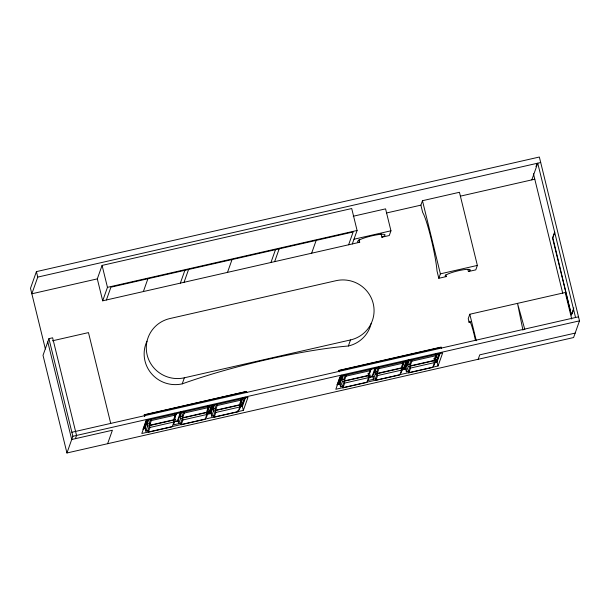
<?xml version="1.0" encoding="UTF-8"?>
<svg xmlns="http://www.w3.org/2000/svg" width="610" height="610" viewBox="0 0 610 610"><rect width="100%" height="100%" fill="white"/><g stroke="black" fill="none" stroke-linecap="round" stroke-linejoin="round"><path stroke-width="0.91" d="M75.411 438.666L76.555 435.441L52.628 337.803L48.93 338.649L43.02 355.34L66.947 452.978L573.591 337.543L579.5 320.852L539.354 157.022L36.409 271.618L30.5 288.309L45.369 348.981M36.409 271.618L37.751 277.1L31.842 293.791L97.31 278.877L102.083 265.411L351.711 208.529L357.086 230.473L352.313 243.939M353.228 216.237L385.573 208.864L390.949 230.801L389.287 235.521L381.89 237.206A14.152 2.226 -13.8 0 0 381.174 234.309A14.152 2.226 -13.8 0 0 362.782 238.495A14.152 2.226 -13.8 0 0 359.709 242.254L102.694 300.821L107.459 287.348L102.083 265.411M106.392 299.975L110.921 287.18L353.144 231.991L348.615 244.785M66.947 452.978L72.857 436.287L48.93 338.649M143.373 291.549L147.902 278.755M107.627 443.706L112.392 430.241L71.713 439.505L47.786 341.875M180.354 283.124L184.883 270.329M184.052 282.277L188.581 269.483M144.532 416.249L144.318 414.754L246.531 391.467L246.829 392.703M143.685 427.305L146.385 419.68M146.926 420.29L144.44 428.487L147.391 420.153M147.894 420.252L145.104 428.144L145.843 431.163L148.604 430.53M145.843 431.163L147.658 426.032L147.201 424.171L148.794 419.68M150.594 419.482L149.206 423.401L149.656 425.262L173.553 419.817L175.215 415.113L174.765 413.252M149.656 425.262L151.326 420.557L151.021 419.314M148.299 432.246L149.991 427.457L149.534 425.597L147.841 430.393L148.299 432.246L172.188 426.802L173.888 422.013L173.431 420.153M146.964 341.211A30.881 30.332 19.5 0 0 151.166 373.282A30.881 30.332 19.5 0 0 182.222 383.858L184.365 377.796L350.506 339.938A30.881 30.332 19.5 0 0 373.206 303.498A30.881 30.332 19.5 0 0 335.988 280.699L169.854 318.557A30.881 30.332 19.5 0 0 147.155 354.997A30.881 30.332 19.5 0 0 184.365 377.796M174.742 417.751L176.214 413.58M176.442 413.382L174.856 417.873L175.306 419.726L173.492 424.857L181.544 423.027M227.499 272.38L232.036 259.585M174.086 421.731L177.373 420.984L180.621 411.811M181.139 411.872L178.036 420.641L178.776 423.653L180.59 418.521L180.141 416.668L181.727 412.177M182.596 417.751L184.258 413.054L183.801 411.193L182.138 415.898L182.596 417.751L206.485 412.307L208.483 406.451M181.231 424.743L182.924 419.954L182.474 418.094L180.774 422.882L181.231 424.743L205.128 419.299L206.82 414.51L206.363 412.65M207.674 410.248L209.154 406.077M209.382 405.879L207.789 410.37L208.246 412.223L206.432 417.354M207.69 411.163L209.489 406.085M211.952 405.52L209.253 413.145L211.098 412.718L209.253 413.145L209.032 412.215L211.426 405.437M212.798 405.276L210.313 413.481L213.264 405.139M214.079 404.369L210.969 413.13L211.708 416.15L214.476 415.524M211.708 416.15L213.53 411.018L213.073 409.165L214.667 404.674M216.458 404.476L215.071 408.395L215.528 410.248L239.425 404.804L241.087 400.099L240.782 398.864M215.528 410.248L217.198 405.543L216.893 404.308M214.163 417.24L215.864 412.451L215.406 410.591L213.713 415.379L214.163 417.24L238.06 411.796L239.76 407.007L239.303 405.147M270.954 262.475L275.484 249.681M274.652 261.637L279.182 248.842M240.614 402.745L242.383 397.743M242.315 398.376L240.721 402.859L241.179 404.72L239.364 409.851M240.622 403.66L242.727 397.728L240.614 403.599M242.361 404.293L242.658 405.528L242.193 405.635L241.964 404.712L244.366 397.933M246.531 391.467L144.227 415.006M242.117 405.848L241.903 406.451L241.888 404.926L242.117 405.848L242.582 405.741L242.132 403.889M242.193 405.635L245.189 397.171M243.359 410.37L247.973 397.339L146.423 420.481L141.81 433.504L243.359 410.37L242.376 406.344L245.449 397.659M311.634 253.211L316.163 240.416M339.213 371.864L339 370.369L441.205 347.082L441.51 348.325M182.222 383.858A135.481 21.342 -13.8 0 1 348.363 346L350.506 339.938M339.938 376.911L337.841 382.844L338.062 383.766L339.915 383.347M338.062 383.766L340.761 376.149M341.897 375.074L339.122 384.109L342.073 375.768M342.576 375.867L339.778 383.759L340.517 386.778L343.285 386.145M340.517 386.778L342.34 381.646L341.882 379.786L343.476 375.302M345.268 375.097L343.88 379.016L344.337 380.876L368.234 375.432L369.896 370.727L369.591 369.492M344.337 380.876L346.007 376.172L345.702 374.937M342.972 387.868L344.673 383.08L344.215 381.219L342.523 386.008L342.972 387.868L366.869 382.424L368.57 377.636L368.112 375.775M420.885 205.151L422.463 200.705L459.444 192.28L477.363 265.419L475.792 269.864L468.396 271.549A12.962 2.043 -13.8 0 0 458.491 270.71A12.962 2.043 -13.8 0 0 446.207 276.604L438.811 278.29L437.019 270.977A33.931 3.446 77.2 0 0 431.041 238.35A33.931 3.446 77.2 0 0 422.677 212.463L420.885 205.151L386.679 212.943M369.424 373.373L371.193 368.364M376.217 378.642L368.173 380.48L369.988 375.348L369.538 373.488L371.124 368.997M368.768 377.354L372.054 376.606L375.005 368.265M375.508 368.364L372.718 376.256L373.457 379.275L375.272 374.143L374.814 372.283L376.408 367.792M378.208 367.594L376.82 371.513L377.27 373.373L401.166 367.929L403.073 362.668M377.27 373.373L378.94 368.669L378.482 366.808M375.912 380.365L377.605 375.569L377.155 373.716L375.455 378.505L375.912 380.365L399.802 374.921L401.502 370.125L401.045 368.272M402.356 365.863L403.835 361.7M404.056 361.494L402.47 365.985L402.928 367.845L401.105 372.977M402.371 366.778L404.171 361.7M406.634 361.135L403.934 368.76L405.78 368.333L403.934 368.76L403.706 367.83L406.108 361.059M407.472 360.899L404.987 369.096L408.235 359.923M408.753 359.984L405.65 368.753L406.39 371.772L409.157 371.139M406.39 371.772L408.212 366.64L407.754 364.78L409.341 360.289M438.811 278.29L440.382 273.844L422.463 200.705M410.21 365.87L411.872 361.166L411.422 359.305L409.752 364.01L410.21 365.87L434.099 360.426L435.769 355.721L435.311 353.861M408.845 372.855L410.545 368.066L410.088 366.213L408.387 371.002L408.845 372.855L432.742 367.411L434.434 362.622L433.984 360.769M435.121 357.666L436.005 355.165M435.288 358.36L436.768 354.189M434.046 365.466L435.86 360.335L435.403 358.482L436.996 353.991M437.034 359.908L437.339 361.15L436.874 361.257L436.646 360.327L439.04 353.548M436.798 361.471L436.585 362.065L436.569 360.54L436.798 361.471L437.263 361.364L436.958 360.121M436.874 361.257L439.574 353.632M438.041 365.985L442.639 352.984L340.426 376.279L335.82 389.271L438.041 365.985L437.05 361.959L440.123 353.297M571.715 319.015L565.218 292.503L469.807 314.241L468.228 318.687L469.128 322.347A15.944 1.617 77.2 0 1 471.423 325.008A15.944 1.617 77.2 0 1 475.411 340.334M535.938 166.682L536.869 164.052M531.828 179.874L537.745 163.183L575.558 317.497M478.179 359.282L479.75 354.837L575.161 333.098M554.742 232.662L552.881 237.915L571.364 314.92L552.515 237.999L554.681 231.869M571.364 314.92L573.842 307.913M572.043 313.959L573.591 309.583M37.751 277.1L540.704 162.504M460.641 196.092L534.787 179.203M107.459 287.348L357.086 230.473M353.983 239.227L390.949 230.801M52.414 340.815L88.473 332.602L110.73 423.462M440.382 273.844L477.363 265.419M469.128 322.347L470.943 321.935M338.908 370.628L440.191 347.555M71.873 432.261L578.516 316.826M72.857 436.287L579.5 320.852M151.326 420.557L175.215 415.113M184.258 413.054L208.155 407.61L207.697 405.749M217.198 405.543L241.087 400.099M346.007 376.172L369.896 370.727M378.94 368.669L402.836 363.224L402.531 361.989M411.872 361.166L435.769 355.721M341.882 379.786L344.65 379.161M367.693 373.907L369.538 373.488M374.814 372.283L377.582 371.658M407.754 364.78L410.515 364.147M433.558 358.901L435.403 358.482M147.201 424.171L149.969 423.538M180.141 416.668L182.901 416.035M213.073 409.165L215.841 408.532M342.34 381.646L369.988 375.348M375.272 374.143L402.928 367.845M408.212 366.64L435.86 360.335M147.658 426.032L175.306 419.726M180.59 418.521L208.246 412.223M213.53 411.018L241.179 404.72M207.385 412.589L209.032 412.215M240.317 405.086L241.964 404.712M402.066 368.204L403.706 367.83M434.999 360.701L436.646 360.327M207.514 412.757L209.367 412.329M402.188 368.371L404.049 367.952M401.982 368.974L405.696 368.127M207.301 413.351L210.084 412.718M143.388 428.151L145.233 427.732M142.671 429.059L145.439 428.433M174.056 421.906L178.722 420.847M207.293 414.335L211.243 413.435M239.6 406.977L242.376 406.344M336.697 384.826L340.41 383.98M368.287 377.628L373.404 376.462M401.281 370.11L406.39 368.951M434.267 362.599L437.05 361.959M149.991 427.457L173.888 422.013M182.924 419.954L206.82 414.51M215.864 412.451L239.76 407.007M344.673 383.08L368.57 377.636M377.605 375.569L401.502 370.125M410.545 368.066L434.434 362.622M524.821 329.469L517.509 303.376L522.938 330.132M533.445 173.713L562.74 293.273M467.946 269.719L468.396 271.549M469.807 314.241L476.303 340.754M445.757 274.774L446.207 276.604M381.006 233.607L381.89 237.206M359.054 239.562L359.709 242.254M371.887 375.905L372.054 376.606M339 370.369L339.305 371.612M237.755 410.56L238.06 411.796M177.205 420.29L177.373 420.984M144.318 414.754L144.776 416.607M97.31 278.877L102.694 300.821M371.124 323.582A30.881 30.332 19.5 0 1 348.363 346M437.103 354.196L435.304 359.275L437.095 354.174"/></g></svg>
